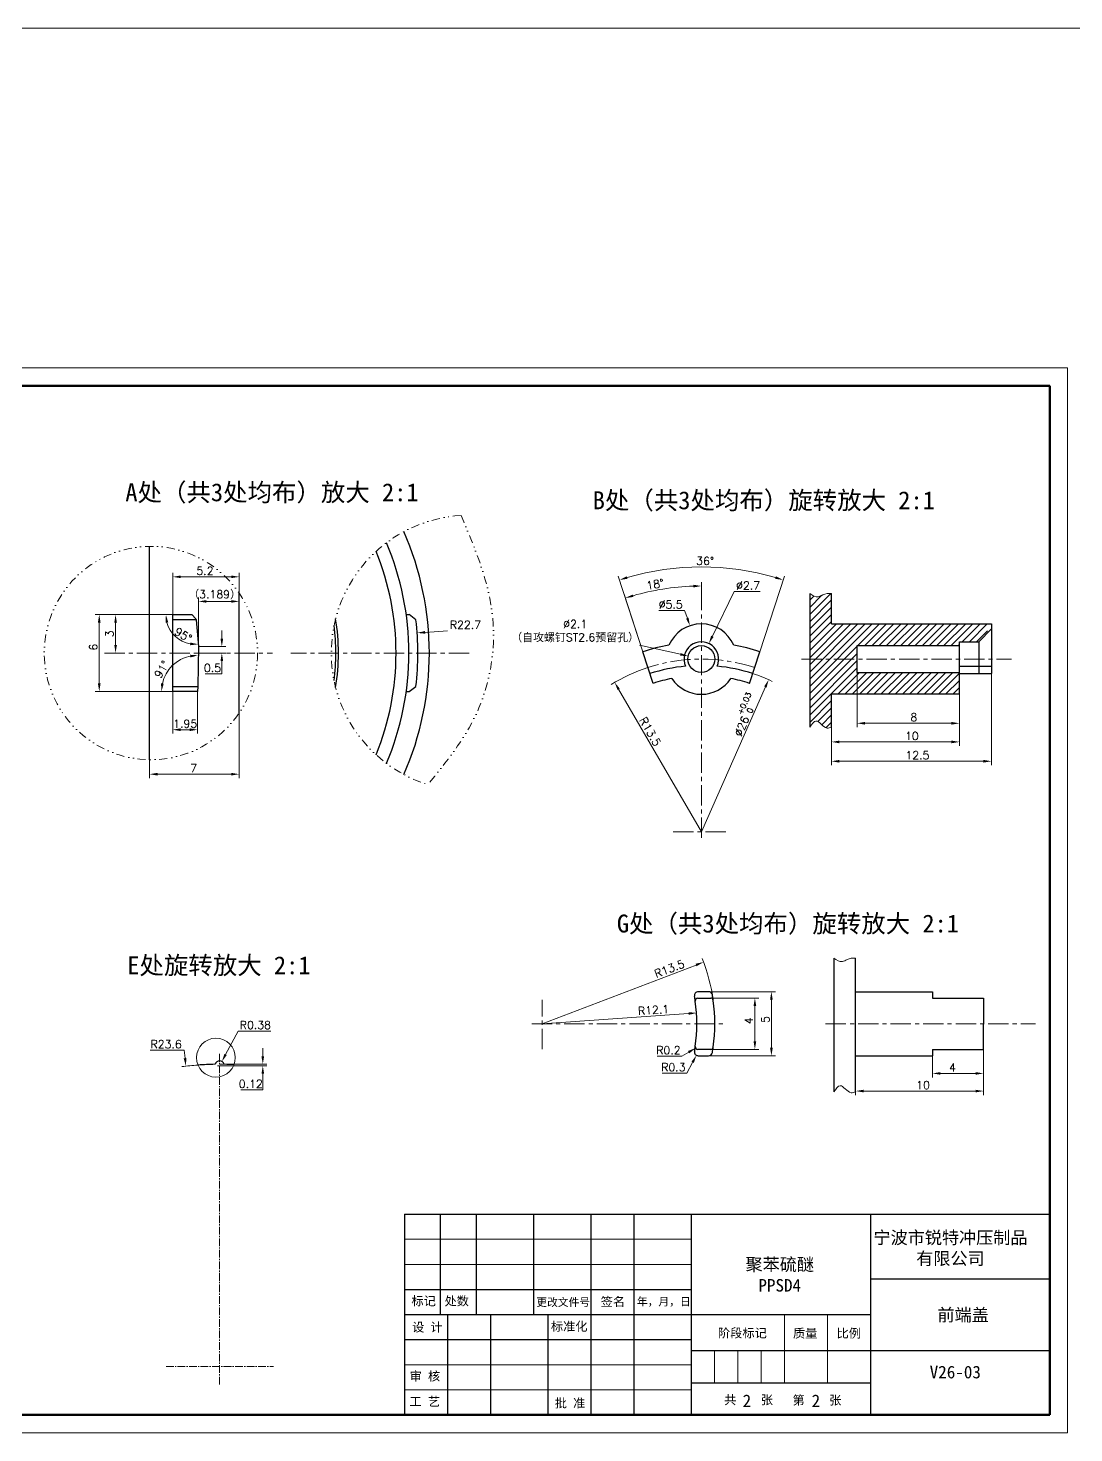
# Model space of a CAD drawing. Header units: millimetres. Extents: x 2517 to 77584, y 486 to 45347.
# Drawn here: x 3559.6 to 3723, y 577.5 to 796.9 of the extents above; entities that cross this region are included whole.
import ezdxf

# ---------------------------------------------------------------- set-up
doc = ezdxf.new("R2010")
doc.units = ezdxf.units.MM
for name, pattern in [('CENTER', [50.8, 31.75, -6.35, 6.35, -6.35]), ('DIVIDE', [31.75, 12.7, -6.35, 0, -6.35, 0, -6.35]), ('点画线', [18, 12, -2, 2, -2])]:
    doc.linetypes.add(name, pattern=pattern)
for name, color, linetype, lineweight in [('中心线', 1, 'CENTER', 9), ('中心线层', 1, '点画线', 18), ('双点划线', 5, 'DIVIDE', 9), ('填充', 3, 'Continuous', 9), ('实线', 7, 'Continuous', 25), ('尺寸标注', 2, 'Continuous', 9), ('引导线', 6, 'Continuous', 9), ('文本', 3, 'Continuous', 15), ('粗实线', 9, 'Continuous', 50)]:
    doc.layers.add(name, color=color, linetype=linetype, lineweight=lineweight)
doc.styles.add('st', font='txt.shx')
doc.styles.get("Standard").update_dxf_attribs({"font": 'simfang.ttf'})
doc.dimstyles.new('2st', dxfattribs={"dimscale": 0.5, "dimtxt": 2.5, "dimasz": 2.5, "dimexe": 1.25, "dimexo": 0, "dimtad": 1, "dimtoh": 1, "dimdec": 3, "dimlfac": 0.5, "dimdsep": 46, "dimtxsty": 'st', "dimcen": 0, "dimclrd": 256, "dimclre": 256, "dimclrt": 3, "dimadec": 3, "dimazin": 2, "dimtfac": 1, "dimtdec": 3, "dimtofl": 0, "dimtmove": 0, "dimatfit": 1, "dimfxl": 1, "dimlwd": -1, "dimlwe": -1, "dimarcsym": 0})

# ---------------------------------------------------------------- blocks, each defined once
blk = doc.blocks.new('*D290')
at = {"layer": 'Defpoints', "color": 0, "ltscale": 0.1, "transparency": 16777216}
for p in [(3592.59, 711.16), (3582.19, 705.26), (3592.59, 705.26)]:
    blk.add_point(p, dxfattribs=at)
at = {"layer": '尺寸标注', "ltscale": 0.1, "transparency": 16777216}
for p, q in [((3582.19, 705.26), (3582.19, 711.79)), ((3583.44, 711.16), (3591.34, 711.16)), ((3592.59, 705.26), (3592.59, 711.79))]:
    blk.add_line(p, q, dxfattribs=at)
for points in [[(3583.44, 711.37), (3583.44, 710.96), (3582.19, 711.16)], [(3591.34, 711.37), (3591.34, 710.96), (3592.59, 711.16)]]:
    blk.add_solid(points, dxfattribs=at)
at = {"layer": '尺寸标注', "color": 3, "ltscale": 0.1, "transparency": 16777216, "insert": (3587.24, 712.1), "char_height": 1.25, "attachment_point": 5, "style": 'st'}
blk.add_mtext('5.2', dxfattribs=at)
blk = doc.blocks.new('*D291')
at = {"layer": 'Defpoints', "color": 0, "ltscale": 0.1, "transparency": 16777216}
for p in [(3582.19, 705.26), (3571.53, 699.26), (3573.27, 699.26)]:
    blk.add_point(p, dxfattribs=at)
at = {"layer": '尺寸标注', "ltscale": 0.1, "transparency": 16777216}
for p, q in [((3582.19, 705.26), (3572.65, 705.26)), ((3573.27, 704.01), (3573.27, 700.51)), ((3571.53, 699.26), (3573.9, 699.26))]:
    blk.add_line(p, q, dxfattribs=at)
for points in [[(3573.07, 704.01), (3573.48, 704.01), (3573.27, 705.26)], [(3573.07, 700.51), (3573.48, 700.51), (3573.27, 699.26)]]:
    blk.add_solid(points, dxfattribs=at)
at = {"layer": '尺寸标注', "color": 3, "ltscale": 0.1, "transparency": 16777216, "insert": (3572.34, 702.26), "char_height": 1.25, "attachment_point": 5, "rotation": 90, "style": 'st'}
blk.add_mtext('3', dxfattribs=at)
blk = doc.blocks.new('*D292')
at = {"layer": 'Defpoints', "color": 0, "ltscale": 0.1, "transparency": 16777216}
for p in [(3582.19, 693.26), (3586.09, 693.26), (3586.09, 687.29)]:
    blk.add_point(p, dxfattribs=at)
at = {"layer": '尺寸标注', "ltscale": 0.1, "transparency": 16777216}
for p, q in [((3582.19, 693.26), (3582.19, 686.67)), ((3586.09, 693.26), (3586.09, 686.67)), ((3583.44, 687.29), (3584.84, 687.29))]:
    blk.add_line(p, q, dxfattribs=at)
for points in [[(3583.44, 687.5), (3583.44, 687.08), (3582.19, 687.29)], [(3584.84, 687.5), (3584.84, 687.08), (3586.09, 687.29)]]:
    blk.add_solid(points, dxfattribs=at)
at = {"layer": '尺寸标注', "color": 3, "ltscale": 0.1, "transparency": 16777216, "insert": (3584.14, 688.23), "char_height": 1.25, "attachment_point": 5, "style": 'st'}
blk.add_mtext('1.95', dxfattribs=at)
blk = doc.blocks.new('*D293')
at = {"layer": 'Defpoints', "color": 0, "ltscale": 0.1, "transparency": 16777216}
for p in [(3586.21, 700.26), (3583.32, 698.18), (3582.19, 693.26), (3586.09, 693.26), (3586.1, 694.04)]:
    blk.add_point(p, dxfattribs=at)
at = {"layer": '尺寸标注', "ltscale": 0.1, "transparency": 16777216}
blk.add_line((3582.19, 693.26), (3579.82, 693.26), dxfattribs=at)
blk.add_arc((3586.09, 693.26), 5.65, 101.7097, 167.2903, dxfattribs=at)
for points in [[(3584.92, 698.99), (3584.96, 698.58), (3586.19, 698.9)], [(3580.79, 694.48), (3580.37, 694.52), (3580.44, 693.26)]]:
    blk.add_solid(points, dxfattribs=at)
at = {"layer": '尺寸标注', "color": 3, "ltscale": 0.1, "transparency": 16777216, "insert": (3580.49, 696.72), "char_height": 1.25, "attachment_point": 5, "rotation": 58.3125, "style": 'st'}
blk.add_mtext('91°', dxfattribs=at)
blk = doc.blocks.new('*D294')
at = {"layer": 'Defpoints', "color": 0, "ltscale": 0.1, "transparency": 16777216}
for p in [(3582.19, 705.26), (3570.72, 693.26), (3582.19, 693.26)]:
    blk.add_point(p, dxfattribs=at)
at = {"layer": '尺寸标注', "ltscale": 0.1, "transparency": 16777216}
for p, q in [((3582.19, 705.26), (3570.1, 705.26)), ((3570.72, 704.01), (3570.72, 694.51)), ((3582.19, 693.26), (3570.1, 693.26))]:
    blk.add_line(p, q, dxfattribs=at)
for points in [[(3570.51, 704.01), (3570.93, 704.01), (3570.72, 705.26)], [(3570.51, 694.51), (3570.93, 694.51), (3570.72, 693.26)]]:
    blk.add_solid(points, dxfattribs=at)
at = {"layer": '尺寸标注', "color": 3, "ltscale": 0.1, "transparency": 16777216, "insert": (3569.79, 700.19), "char_height": 1.25, "attachment_point": 5, "rotation": 90, "style": 'st'}
blk.add_mtext('6', dxfattribs=at)
blk = doc.blocks.new('*D295')
at = {"layer": 'Defpoints', "color": 0, "ltscale": 0.1, "transparency": 16777216}
for p in [(3582.19, 705.26), (3585.17, 705.26), (3585.84, 704.47), (3581.82, 702.82), (3586.21, 700.26)]:
    blk.add_point(p, dxfattribs=at)
at = {"layer": '尺寸标注', "ltscale": 0.1, "transparency": 16777216}
blk.add_line((3582.19, 705.26), (3580.5, 705.26), dxfattribs=at)
blk.add_arc((3585.77, 705.26), 4.65, 195.4604, 259.5396, dxfattribs=at)
for points in [[(3581.09, 703.99), (3581.5, 704.05), (3581.13, 705.26)], [(3584.94, 700.9), (3584.92, 700.48), (3586.18, 700.63)]]:
    blk.add_solid(points, dxfattribs=at)
at = {"layer": '尺寸标注', "color": 3, "ltscale": 0.1, "transparency": 16777216, "insert": (3583.84, 702.09), "char_height": 1.25, "attachment_point": 5, "rotation": 328.5242, "style": 'st'}
blk.add_mtext('95°', dxfattribs=at)
blk = doc.blocks.new('*D296')
at = {"layer": 'Defpoints', "color": 0, "ltscale": 0.1, "transparency": 16777216}
for p in [(3592.59, 707.32), (3586.21, 700.26), (3592.59, 700.26)]:
    blk.add_point(p, dxfattribs=at)
at = {"layer": '尺寸标注', "ltscale": 0.1, "transparency": 16777216}
for p, q in [((3586.21, 700.26), (3586.21, 707.95)), ((3587.46, 707.32), (3591.34, 707.32)), ((3592.59, 700.26), (3592.59, 707.95))]:
    blk.add_line(p, q, dxfattribs=at)
for points in [[(3587.46, 707.53), (3587.46, 707.12), (3586.21, 707.32)], [(3591.34, 707.53), (3591.34, 707.12), (3592.59, 707.32)]]:
    blk.add_solid(points, dxfattribs=at)
at = {"layer": '尺寸标注', "color": 3, "ltscale": 0.1, "transparency": 16777216, "insert": (3588.74, 708.35), "char_height": 1.25, "attachment_point": 5, "style": 'st'}
blk.add_mtext('（3.189）', dxfattribs=at)
blk = doc.blocks.new('*D297')
at = {"layer": 'Defpoints', "color": 0, "ltscale": 0.1, "transparency": 16777216}
for p in [(3620.38, 702.41), (3575.09, 699.26)]:
    blk.add_point(p, dxfattribs=at)
at = {"layer": '尺寸标注', "ltscale": 0.1, "transparency": 16777216}
blk.add_line((3621.63, 702.49), (3625.12, 702.74), dxfattribs=at)
blk.add_solid([(3621.61, 702.7), (3621.64, 702.28), (3620.38, 702.41)], dxfattribs=at)
at = {"layer": '尺寸标注', "color": 3, "ltscale": 0.1, "transparency": 16777216, "insert": (3627.93, 703.67), "char_height": 1.25, "attachment_point": 5, "style": 'st'}
blk.add_mtext('R22.7', dxfattribs=at)
blk = doc.blocks.new('*D298')
at = {"layer": 'Defpoints', "color": 0, "ltscale": 0.1, "transparency": 16777216}
for p in [(3592.59, 689.92), (3578.59, 682.6), (3592.59, 680.34)]:
    blk.add_point(p, dxfattribs=at)
at = {"layer": '尺寸标注', "ltscale": 0.1, "transparency": 16777216}
for p, q in [((3592.59, 689.92), (3592.59, 679.72)), ((3578.59, 682.6), (3578.59, 679.72)), ((3579.84, 680.34), (3591.34, 680.34))]:
    blk.add_line(p, q, dxfattribs=at)
for points in [[(3579.84, 680.55), (3579.84, 680.13), (3578.59, 680.34)], [(3591.34, 680.55), (3591.34, 680.13), (3592.59, 680.34)]]:
    blk.add_solid(points, dxfattribs=at)
at = {"layer": '尺寸标注', "color": 3, "ltscale": 0.1, "transparency": 16777216, "insert": (3585.46, 681.28), "char_height": 1.25, "attachment_point": 5, "style": 'st'}
blk.add_mtext('7', dxfattribs=at)
blk = doc.blocks.new('*D299')
at = {"layer": 'Defpoints', "color": 0, "ltscale": 0.1, "transparency": 16777216}
for p in [(3662.73, 698.78), (3666.82, 697.86)]:
    blk.add_point(p, dxfattribs=at)
at = {"layer": '尺寸标注', "ltscale": 0.1, "transparency": 16777216}
blk.add_line((3661.51, 699.06), (3655.11, 700.49), dxfattribs=at)
blk.add_solid([(3661.55, 699.26), (3661.46, 698.85), (3662.73, 698.78)], dxfattribs=at)
at = {"layer": '尺寸标注', "color": 3, "ltscale": 0.1, "transparency": 16777216, "insert": (3645.06, 702.67), "char_height": 1.25, "attachment_point": 5, "style": 'st'}
blk.add_mtext('∅2.1\\P（自攻螺钉ST2.6预留孔）', dxfattribs=at)
blk = doc.blocks.new('*D300')
at = {"layer": 'Defpoints', "color": 0, "ltscale": 0.1, "transparency": 16777216}
for p in [(3665.95, 700.75), (3663.6, 695.89)]:
    blk.add_point(p, dxfattribs=at)
at = {"layer": '尺寸标注', "ltscale": 0.1, "transparency": 16777216}
for p, q in [((3666.5, 701.87), (3669.89, 708.86)), ((3669.89, 708.86), (3673.95, 708.86))]:
    blk.add_line(p, q, dxfattribs=at)
blk.add_solid([(3666.31, 701.97), (3666.69, 701.78), (3665.95, 700.75)], dxfattribs=at)
at = {"layer": '尺寸标注', "color": 3, "ltscale": 0.1, "transparency": 16777216, "insert": (3672.08, 709.8), "char_height": 1.25, "attachment_point": 5, "style": 'st'}
blk.add_mtext('∅2.7', dxfattribs=at)
blk = doc.blocks.new('*D301')
at = {"layer": 'Defpoints', "color": 0, "ltscale": 0.1, "transparency": 16777216}
for p in [(3662.99, 703.52), (3666.56, 693.12)]:
    blk.add_point(p, dxfattribs=at)
at = {"layer": '尺寸标注', "ltscale": 0.1, "transparency": 16777216}
for p, q in [((3662.17, 705.91), (3658.11, 705.91)), ((3662.59, 704.71), (3662.17, 705.91))]:
    blk.add_line(p, q, dxfattribs=at)
blk.add_solid([(3662.78, 704.77), (3662.39, 704.64), (3662.99, 703.52)], dxfattribs=at)
at = {"layer": '尺寸标注', "color": 3, "ltscale": 0.1, "transparency": 16777216, "insert": (3659.99, 706.85), "char_height": 1.25, "attachment_point": 5, "style": 'st'}
blk.add_mtext('∅5.5', dxfattribs=at)
blk = doc.blocks.new('*D302')
at = {"layer": 'Defpoints', "color": 0, "ltscale": 0.1, "transparency": 16777216}
for p in [(3675.29, 695.1), (3664.78, 671.32)]:
    blk.add_point(p, dxfattribs=at)
at = {"layer": '尺寸标注', "ltscale": 0.1, "transparency": 16777216}
blk.add_line((3664.78, 671.32), (3674.78, 693.96), dxfattribs=at)
blk.add_arc((3664.78, 671.32), 26, 64.7738, 72, dxfattribs=at)
blk.add_solid([(3674.59, 694.04), (3674.97, 693.87), (3675.29, 695.1)], dxfattribs=at)
at = {"layer": '尺寸标注', "color": 3, "ltscale": 0.1, "transparency": 16777216, "insert": (3671.42, 689.68), "char_height": 1.25, "attachment_point": 5, "rotation": 66.1511, "style": 'st'}
blk.add_mtext('%%c26{}{\\H0.71x;\\C3;\\S+0.03^  0;}', dxfattribs=at)
blk = doc.blocks.new('*D303')
at = {"layer": 'Defpoints', "color": 0, "ltscale": 0.1, "transparency": 16777216}
for p in [(3651.24, 694.68), (3664.78, 671.32)]:
    blk.add_point(p, dxfattribs=at)
at = {"layer": '尺寸标注', "ltscale": 0.1, "transparency": 16777216}
blk.add_line((3664.78, 671.32), (3651.86, 693.6), dxfattribs=at)
blk.add_arc((3664.78, 671.32), 27, 108, 121.4202, dxfattribs=at)
blk.add_solid([(3652.04, 693.7), (3651.68, 693.5), (3651.24, 694.68)], dxfattribs=at)
at = {"layer": '尺寸标注', "color": 3, "ltscale": 0.1, "transparency": 16777216, "insert": (3656.78, 686.99), "char_height": 1.25, "attachment_point": 5, "rotation": 300.0939, "style": 'st'}
blk.add_mtext('R13.5', dxfattribs=at)
blk = doc.blocks.new('*D304')
at = {"layer": 'Defpoints', "color": 0, "ltscale": 0.1, "transparency": 16777216}
for p in [(3660.76, 709.52), (3664.78, 706.67), (3655.63, 699.47), (3657.24, 694.53), (3664.78, 670.38)]:
    blk.add_point(p, dxfattribs=at)
at = {"layer": '尺寸标注', "ltscale": 0.1, "transparency": 16777216}
for p, q in [((3664.78, 706.67), (3664.78, 710.35)), ((3655.63, 699.47), (3652.71, 708.44))]:
    blk.add_line(p, q, dxfattribs=at)
blk.add_arc((3664.78, 671.32), 38.41, 91.8648, 106.1352, dxfattribs=at)
for points in [[(3663.52, 709.92), (3663.53, 709.5), (3664.78, 709.73)], [(3654.16, 708.02), (3654.04, 708.41), (3652.91, 707.85)]]:
    blk.add_solid(points, dxfattribs=at)
at = {"layer": '尺寸标注', "color": 3, "ltscale": 0.1, "transparency": 16777216, "insert": (3657.57, 710), "char_height": 1.25, "attachment_point": 5, "rotation": 10.5476, "style": 'st'}
blk.add_mtext('18°', dxfattribs=at)
blk = doc.blocks.new('*D305')
at = {"layer": 'Defpoints', "color": 0, "ltscale": 0.1, "transparency": 16777216}
for p in [(3660.45, 712.48), (3655.63, 699.47), (3673.92, 699.47), (3657.24, 694.53), (3672.32, 694.53)]:
    blk.add_point(p, dxfattribs=at)
at = {"layer": '尺寸标注', "ltscale": 0.1, "transparency": 16777216}
for p, q in [((3655.63, 699.47), (3651.79, 711.27)), ((3673.92, 699.47), (3677.76, 711.27))]:
    blk.add_line(p, q, dxfattribs=at)
blk.add_arc((3664.78, 671.32), 41.38, 73.7308, 106.2692, dxfattribs=at)
for points in [[(3653.24, 710.85), (3653.12, 711.24), (3651.99, 710.68)], [(3676.43, 711.24), (3676.31, 710.85), (3677.56, 710.68)]]:
    blk.add_solid(points, dxfattribs=at)
at = {"layer": '尺寸标注', "color": 3, "ltscale": 0.1, "transparency": 16777216, "insert": (3665.36, 713.64), "char_height": 1.25, "attachment_point": 5, "rotation": 359.21, "style": 'st'}
blk.add_mtext('36°', dxfattribs=at)
blk = doc.blocks.new('*D306')
at = {"layer": 'Defpoints', "color": 0, "ltscale": 0.1, "transparency": 16777216}
for p in [(3689.1, 696.22), (3705.1, 692.82), (3705.1, 688.29)]:
    blk.add_point(p, dxfattribs=at)
at = {"layer": '尺寸标注', "ltscale": 0.1, "transparency": 16777216}
for p, q in [((3689.1, 696.22), (3689.1, 687.66)), ((3705.1, 692.82), (3705.1, 687.66)), ((3690.35, 688.29), (3703.85, 688.29))]:
    blk.add_line(p, q, dxfattribs=at)
for points in [[(3690.35, 688.5), (3690.35, 688.08), (3689.1, 688.29)], [(3703.85, 688.5), (3703.85, 688.08), (3705.1, 688.29)]]:
    blk.add_solid(points, dxfattribs=at)
at = {"layer": '尺寸标注', "color": 3, "ltscale": 0.1, "transparency": 16777216, "insert": (3697.96, 689.23), "char_height": 1.25, "attachment_point": 5, "style": 'st'}
blk.add_mtext('8', dxfattribs=at)
blk = doc.blocks.new('*D307')
at = {"layer": 'Defpoints', "color": 0, "ltscale": 0.1, "transparency": 16777216}
for p in [(3710.1, 696.05), (3685.1, 687.66), (3710.1, 682.36)]:
    blk.add_point(p, dxfattribs=at)
at = {"layer": '尺寸标注', "ltscale": 0.1, "transparency": 16777216}
for p, q in [((3710.1, 696.05), (3710.1, 681.73)), ((3685.1, 687.66), (3685.1, 681.73)), ((3686.35, 682.36), (3708.85, 682.36))]:
    blk.add_line(p, q, dxfattribs=at)
for points in [[(3686.35, 682.57), (3686.35, 682.15), (3685.1, 682.36)], [(3708.85, 682.57), (3708.85, 682.15), (3710.1, 682.36)]]:
    blk.add_solid(points, dxfattribs=at)
at = {"layer": '尺寸标注', "color": 3, "ltscale": 0.1, "transparency": 16777216, "insert": (3698.53, 683.3), "char_height": 1.25, "attachment_point": 5, "style": 'st'}
blk.add_mtext('12.5', dxfattribs=at)
blk = doc.blocks.new('*D308')
at = {"layer": 'Defpoints', "color": 0, "ltscale": 0.1, "transparency": 16777216}
for p in [(3685.1, 692.82), (3705.1, 692.82), (3705.1, 685.38)]:
    blk.add_point(p, dxfattribs=at)
at = {"layer": '尺寸标注', "ltscale": 0.1, "transparency": 16777216}
for p, q in [((3685.1, 692.82), (3685.1, 684.75)), ((3705.1, 692.82), (3705.1, 684.75)), ((3686.35, 685.38), (3703.85, 685.38))]:
    blk.add_line(p, q, dxfattribs=at)
for points in [[(3686.35, 685.59), (3686.35, 685.17), (3685.1, 685.38)], [(3703.85, 685.59), (3703.85, 685.17), (3705.1, 685.38)]]:
    blk.add_solid(points, dxfattribs=at)
at = {"layer": '尺寸标注', "color": 3, "ltscale": 0.1, "transparency": 16777216, "insert": (3697.66, 686.31), "char_height": 1.25, "attachment_point": 5, "style": 'st'}
blk.add_mtext('10', dxfattribs=at)
blk = doc.blocks.new('*D309')
at = {"layer": 'Defpoints', "color": 0, "ltscale": 0.1, "transparency": 16777216}
for p in [(3664.03, 643.05), (3639.89, 641.37)]:
    blk.add_point(p, dxfattribs=at)
at = {"layer": '尺寸标注', "ltscale": 0.1, "transparency": 16777216}
blk.add_line((3639.89, 641.37), (3662.78, 642.97), dxfattribs=at)
blk.add_solid([(3662.77, 643.18), (3662.8, 642.76), (3664.03, 643.05)], dxfattribs=at)
at = {"layer": '尺寸标注', "color": 3, "ltscale": 0.1, "transparency": 16777216, "insert": (3657.31, 643.53), "char_height": 1.25, "attachment_point": 5, "rotation": 3.9892, "style": 'st'}
blk.add_mtext('R12.1', dxfattribs=at)
blk = doc.blocks.new('*D310')
at = {"layer": 'Defpoints', "color": 0, "ltscale": 0.1, "transparency": 16777216}
for p in [(3665.92, 646.37), (3665.92, 636.37), (3675.72, 636.37)]:
    blk.add_point(p, dxfattribs=at)
at = {"layer": '尺寸标注', "ltscale": 0.1, "transparency": 16777216}
for p, q in [((3665.92, 646.37), (3676.35, 646.37)), ((3675.72, 645.12), (3675.72, 637.62)), ((3665.92, 636.37), (3676.35, 636.37))]:
    blk.add_line(p, q, dxfattribs=at)
for points in [[(3675.51, 645.12), (3675.93, 645.12), (3675.72, 646.37)], [(3675.51, 637.62), (3675.93, 637.62), (3675.72, 636.37)]]:
    blk.add_solid(points, dxfattribs=at)
at = {"layer": '尺寸标注', "color": 3, "ltscale": 0.1, "transparency": 16777216, "insert": (3674.78, 642.02), "char_height": 1.25, "attachment_point": 5, "rotation": 90, "style": 'st'}
blk.add_mtext('5', dxfattribs=at)
blk = doc.blocks.new('*D311')
at = {"layer": 'Defpoints', "color": 0, "ltscale": 0.1, "transparency": 16777216}
for p in [(3666.24, 645.37), (3666.24, 637.37), (3673.14, 637.37)]:
    blk.add_point(p, dxfattribs=at)
at = {"layer": '尺寸标注', "ltscale": 0.1, "transparency": 16777216}
for p, q in [((3666.24, 645.37), (3673.77, 645.37)), ((3673.14, 644.12), (3673.14, 638.62)), ((3666.24, 637.37), (3673.77, 637.37))]:
    blk.add_line(p, q, dxfattribs=at)
for points in [[(3672.93, 644.12), (3673.35, 644.12), (3673.14, 645.37)], [(3672.93, 638.62), (3673.35, 638.62), (3673.14, 637.37)]]:
    blk.add_solid(points, dxfattribs=at)
at = {"layer": '尺寸标注', "color": 3, "ltscale": 0.1, "transparency": 16777216, "insert": (3672.2, 641.83), "char_height": 1.25, "attachment_point": 5, "rotation": 90, "style": 'st'}
blk.add_mtext('4', dxfattribs=at)
blk = doc.blocks.new('*D312')
at = {"layer": 'Defpoints', "color": 0, "ltscale": 0.1, "transparency": 16777216}
for p in [(3665.12, 650.99), (3639.89, 641.37)]:
    blk.add_point(p, dxfattribs=at)
at = {"layer": '尺寸标注', "ltscale": 0.1, "transparency": 16777216}
blk.add_line((3639.89, 641.37), (3663.95, 650.54), dxfattribs=at)
blk.add_arc((3639.89, 641.37), 27, 7.7782, 22.1941, dxfattribs=at)
blk.add_solid([(3663.87, 650.74), (3664.02, 650.35), (3665.12, 650.99)], dxfattribs=at)
at = {"layer": '尺寸标注', "color": 3, "ltscale": 0.1, "transparency": 16777216, "insert": (3659.79, 649.96), "char_height": 1.25, "attachment_point": 5, "rotation": 20.8678, "style": 'st'}
blk.add_mtext('R13.5', dxfattribs=at)
blk = doc.blocks.new('*D313')
at = {"layer": 'Defpoints', "color": 0, "ltscale": 0.1, "transparency": 16777216}
for p in [(3664.01, 636.44), (3664.29, 636.97)]:
    blk.add_point(p, dxfattribs=at)
at = {"layer": '尺寸标注', "ltscale": 0.1, "transparency": 16777216}
for p, q in [((3663.41, 635.34), (3662.49, 633.64)), ((3662.49, 633.64), (3658.64, 633.64))]:
    blk.add_line(p, q, dxfattribs=at)
blk.add_solid([(3663.23, 635.44), (3663.6, 635.25), (3664.01, 636.44)], dxfattribs=at)
at = {"layer": '尺寸标注', "color": 3, "ltscale": 0.1, "transparency": 16777216, "insert": (3660.41, 634.58), "char_height": 1.25, "attachment_point": 5, "style": 'st'}
blk.add_mtext('R0.3', dxfattribs=at)
blk = doc.blocks.new('*D314')
at = {"layer": 'Defpoints', "color": 0, "ltscale": 0.1, "transparency": 16777216}
for p in [(3663.88, 637.57), (3664.22, 637.77)]:
    blk.add_point(p, dxfattribs=at)
at = {"layer": '尺寸标注', "ltscale": 0.1, "transparency": 16777216}
for p, q in [((3661.72, 636.3), (3657.87, 636.3)), ((3662.8, 636.93), (3661.72, 636.3))]:
    blk.add_line(p, q, dxfattribs=at)
blk.add_solid([(3662.69, 637.11), (3662.91, 636.76), (3663.88, 637.57)], dxfattribs=at)
at = {"layer": '尺寸标注', "color": 3, "ltscale": 0.1, "transparency": 16777216, "insert": (3659.64, 637.24), "char_height": 1.25, "attachment_point": 5, "style": 'st'}
blk.add_mtext('R0.2', dxfattribs=at)
blk = doc.blocks.new('*D324')
at = {"layer": 'Defpoints', "color": 0, "ltscale": 0.1, "transparency": 16777216}
for p in [(3688.87, 636.37), (3708.87, 637.37), (3688.87, 630.86)]:
    blk.add_point(p, dxfattribs=at)
at = {"layer": '尺寸标注', "ltscale": 0.1, "transparency": 16777216}
for p, q in [((3688.87, 636.37), (3688.87, 630.23)), ((3708.87, 637.37), (3708.87, 630.23)), ((3707.62, 630.86), (3690.12, 630.86))]:
    blk.add_line(p, q, dxfattribs=at)
for points in [[(3690.12, 631.06), (3690.12, 630.65), (3688.87, 630.86)], [(3707.62, 631.06), (3707.62, 630.65), (3708.87, 630.86)]]:
    blk.add_solid(points, dxfattribs=at)
at = {"layer": '尺寸标注', "color": 3, "ltscale": 0.1, "transparency": 16777216, "insert": (3699.4, 631.79), "char_height": 1.25, "attachment_point": 5, "style": 'st'}
blk.add_mtext('10', dxfattribs=at)
blk = doc.blocks.new('*D325')
at = {"layer": 'Defpoints', "color": 0, "ltscale": 0.1, "transparency": 16777216}
for p in [(3700.87, 636.37), (3708.87, 637.37), (3708.87, 633.61)]:
    blk.add_point(p, dxfattribs=at)
at = {"layer": '尺寸标注', "ltscale": 0.1, "transparency": 16777216}
for p, q in [((3700.87, 636.37), (3700.87, 632.99)), ((3708.87, 637.37), (3708.87, 632.99)), ((3702.12, 633.61), (3707.62, 633.61))]:
    blk.add_line(p, q, dxfattribs=at)
for points in [[(3702.12, 633.82), (3702.12, 633.41), (3700.87, 633.61)], [(3707.62, 633.82), (3707.62, 633.41), (3708.87, 633.61)]]:
    blk.add_solid(points, dxfattribs=at)
at = {"layer": '尺寸标注', "color": 3, "ltscale": 0.1, "transparency": 16777216, "insert": (3704.02, 634.55), "char_height": 1.25, "attachment_point": 5, "style": 'st'}
blk.add_mtext('4', dxfattribs=at)
blk = doc.blocks.new('*D333')
at = {"layer": 'Defpoints', "color": 0, "ltscale": 0.1, "transparency": 16777216}
for p in [(3589.52, 634.8), (3589.88, 635.47)]:
    blk.add_point(p, dxfattribs=at)
at = {"layer": '尺寸标注', "ltscale": 0.1, "transparency": 16777216}
for p, q in [((3590.46, 636.57), (3592.4, 640.23)), ((3592.4, 640.23), (3597.51, 640.23))]:
    blk.add_line(p, q, dxfattribs=at)
blk.add_solid([(3590.28, 636.67), (3590.65, 636.48), (3589.88, 635.47)], dxfattribs=at)
at = {"layer": '尺寸标注', "color": 3, "ltscale": 0.1, "transparency": 16777216, "insert": (3595.11, 641.17), "char_height": 1.25, "attachment_point": 5, "style": 'st'}
blk.add_mtext('R0.38', dxfattribs=at)
blk = doc.blocks.new('*D334')
at = {"layer": 'Defpoints', "color": 0, "ltscale": 0.1, "transparency": 16777216}
for p in [(3589.52, 635.04), (3589.52, 634.8), (3596.27, 635.04)]:
    blk.add_point(p, dxfattribs=at)
at = {"layer": '尺寸标注', "ltscale": 0.1, "transparency": 16777216}
for p, q in [((3596.27, 636.29), (3596.27, 637.54)), ((3589.52, 635.04), (3596.89, 635.04)), ((3589.52, 634.8), (3596.89, 634.8)), ((3596.27, 633.55), (3596.27, 631.05)), ((3596.27, 631.05), (3592.83, 631.05))]:
    blk.add_line(p, q, dxfattribs=at)
for points in [[(3596.06, 636.29), (3596.48, 636.29), (3596.27, 635.04)], [(3596.06, 633.55), (3596.48, 633.55), (3596.27, 634.8)]]:
    blk.add_solid(points, dxfattribs=at)
at = {"layer": '尺寸标注', "color": 3, "ltscale": 0.1, "transparency": 16777216, "insert": (3594.39, 631.98), "char_height": 1.25, "attachment_point": 5, "style": 'st'}
blk.add_mtext('0.12', dxfattribs=at)
blk = doc.blocks.new('*D335')
at = {"layer": 'Defpoints', "color": 0, "ltscale": 0.1, "transparency": 16777216}
for p in [(3584.26, 634.74), (3589.52, 587.84)]:
    blk.add_point(p, dxfattribs=at)
at = {"layer": '尺寸标注', "ltscale": 0.1, "transparency": 16777216}
for p, q in [((3583.98, 637.23), (3578.67, 637.23)), ((3584.12, 635.99), (3583.98, 637.23))]:
    blk.add_line(p, q, dxfattribs=at)
blk.add_arc((3589.52, 587.84), 47.2, 94.1063, 97.159, dxfattribs=at)
blk.add_solid([(3584.33, 636.01), (3583.91, 635.96), (3584.26, 634.74)], dxfattribs=at)
at = {"layer": '尺寸标注', "color": 3, "ltscale": 0.1, "transparency": 16777216, "insert": (3581.17, 638.17), "char_height": 1.25, "attachment_point": 5, "style": 'st'}
blk.add_mtext('R23.6', dxfattribs=at)
blk = doc.blocks.new('*D336')
at = {"layer": 'Defpoints', "color": 0, "ltscale": 0.1, "transparency": 16777216}
for p in [(3586.21, 700.26), (3586.21, 699.26), (3589.87, 699.26)]:
    blk.add_point(p, dxfattribs=at)
at = {"layer": '尺寸标注', "ltscale": 0.1, "transparency": 16777216}
for p, q in [((3589.87, 701.51), (3589.87, 702.76)), ((3586.21, 700.26), (3590.5, 700.26)), ((3586.21, 699.26), (3590.5, 699.26)), ((3589.87, 698.01), (3589.87, 695.99)), ((3589.87, 695.99), (3587.27, 695.99))]:
    blk.add_line(p, q, dxfattribs=at)
for points in [[(3589.66, 701.51), (3590.08, 701.51), (3589.87, 700.26)], [(3589.66, 698.01), (3590.08, 698.01), (3589.87, 699.26)]]:
    blk.add_solid(points, dxfattribs=at)
at = {"layer": '尺寸标注', "color": 3, "ltscale": 0.1, "transparency": 16777216, "insert": (3588.41, 696.93), "char_height": 1.25, "attachment_point": 5, "style": 'st'}
blk.add_mtext('0.5', dxfattribs=at)

msp = doc.modelspace()

# ---------------------------------------------------------------- hatches: boundary and pattern name
at = {"layer": '填充', "ltscale": 0.1}
h = msp.add_hatch(dxfattribs=at)
h.set_pattern_fill('LINE', color=256, scale=0.25, angle=45)
h.set_pattern_definition([(45, (3681.703, 687.309), (-0.561266, 0.561266), [])])
edge = h.paths.add_edge_path()
edge.add_spline(control_points=[(3685.103, 708.5766), (3684.6453, 708.5669), (3683.913, 708.5514), (3682.8523, 707.7526), (3682.1514, 708.2551), (3681.703, 708.5766)], knot_values=[0, 0, 0, 0, 1.3520626, 2.16356606, 3.60405818, 3.60405818, 3.60405818, 3.60405818], degree=3, periodic=0)
edge.add_line((3681.703, 708.5766), (3681.703, 698.3207))
edge.add_line((3681.703, 698.3207), (3689.103, 698.3207))
edge.add_line((3689.103, 698.3207), (3689.103, 700.4207))
edge.add_line((3689.103, 700.4207), (3705.103, 700.4207))
edge.add_line((3705.103, 700.4207), (3705.103, 701.0207))
edge.add_line((3705.103, 701.0207), (3708.503, 701.0207))
edge.add_line((3708.503, 701.0207), (3710.103, 703.8207))
edge.add_line((3710.103, 703.8207), (3685.103, 703.8207))
edge.add_line((3685.103, 703.8207), (3685.103, 708.5766))
edge = h.paths.add_edge_path()
edge.add_spline(control_points=[(3681.703, 687.6647), (3682.0219, 688.1509), (3682.8082, 689.3499), (3683.9504, 687.309), (3684.8673, 687.592), (3685.103, 687.6647)], knot_values=[0, 0, 0, 0, 1.39028813, 3.42846425, 4.1337518, 4.1337518, 4.1337518, 4.1337518], degree=3, periodic=0)
edge.add_line((3685.103, 687.6647), (3685.103, 692.8207))
edge.add_line((3685.103, 692.8207), (3705.103, 692.8207))
edge.add_line((3705.103, 692.8207), (3705.103, 696.2207))
edge.add_line((3705.103, 696.2207), (3689.103, 696.2207))
edge.add_line((3689.103, 696.2207), (3689.103, 698.3207))
edge.add_line((3689.103, 698.3207), (3681.703, 698.3207))
edge.add_line((3681.703, 698.3207), (3681.703, 687.6647))

# ---------------------------------------------------------------- linework, layer by layer
at = {"color": 7, "linetype": 'Continuous', "lineweight": 25}
for centre, radius, start, end in [((3589.5214, 587.8374), 47.2, 90.877594, 94.106293), ((3589.5214, 634.7974), 0.76, 17.969124, 162.030876), ((3589.5214, 587.8374), 47.2, 87.264923, 89.122406)]:
    msp.add_arc(centre, radius, start, end, dxfattribs=at)
at = {"layer": '中心线', "ltscale": 0.1}
for p, q in [((3664.7756, 670.3799), (3664.7756, 706.6656)), ((3571.5334, 699.2572), (3597.7881, 699.2572)), ((3628.4906, 699.2572), (3600.6645, 699.2572)), ((3680.417, 698.3207), (3713.2106, 698.3207)), ((3668.6115, 671.3207), (3660.3969, 671.3207)), ((3639.8871, 637.414), (3639.8871, 645.097)), ((3638.289, 641.3711), (3668.311, 641.3711)), ((3684.1887, 641.3711), (3716.9823, 641.3711))]:
    msp.add_line(p, q, dxfattribs=at)
msp.add_arc((3664.7756, 671.3207), 27, 72, 108, dxfattribs=at)
at = {"layer": '中心线层', "ltscale": 0.1}
for p, q in [((3589.5214, 585.0457), (3589.5214, 636.7056)), ((3589.8359, 634.7974), (3589.1726, 634.7974)), ((3581.1544, 587.8374), (3597.9176, 587.8374))]:
    msp.add_line(p, q, dxfattribs=at)
at = {"layer": '双点划线', "ltscale": 0.1}
msp.add_circle((3578.7897, 699.2572), 16.6604, dxfattribs=at)
msp.add_arc((3628.4906, 699.2572), 21.5208, 93.316658, 252.611373, dxfattribs=at)
at = {"layer": '双点划线'}
msp.add_arc((3589.5214, 587.8374), 47.2, 89.122406, 90, dxfattribs=at)
at = {"layer": '双点划线', "ltscale": 0.1}
msp.add_spline([(3627.2455, 720.7419), (3632.1888, 704.7359), (3629.659, 689.8482), (3622.0591, 678.7199)], degree=3, dxfattribs=at)
at = {"layer": '实线'}
for p, q in [((3578.5897, 682.5981), (3578.5897, 715.9164)), ((3592.5897, 689.923), (3592.5897, 708.5914)), ((3582.1897, 705.2572), (3585.1745, 705.2572)), ((3582.1897, 704.4702), (3582.1897, 705.2572)), ((3585.8433, 704.4702), (3582.1897, 704.4702)), ((3582.1897, 694.0442), (3582.1897, 704.4702)), ((3585.832, 704.5997), (3585.1745, 705.2572)), ((3585.832, 704.5997), (3585.8433, 704.4702)), ((3585.8433, 704.4702), (3586.2119, 700.2572)), ((3618.6773, 705.2572), (3619.1588, 705.2572)), ((3620.188, 704.4702), (3619.1588, 705.2572)), ((3586.2119, 700.2572), (3586.1035, 694.0442)), ((3657.2356, 694.5265), (3655.6287, 699.472)), ((3672.3156, 694.5265), (3673.9225, 699.472)), ((3582.1897, 694.0442), (3586.1035, 694.0442)), ((3582.1897, 693.2572), (3582.1897, 694.0442)), ((3586.0897, 693.2572), (3582.1897, 693.2572)), ((3586.1035, 694.0442), (3586.0897, 693.2572)), ((3618.6773, 693.2572), (3619.1588, 693.2572)), ((3619.1588, 693.2572), (3620.188, 694.0442)), ((3664.2223, 645.3711), (3666.2424, 645.3711)), ((3665.9179, 646.3711), (3664.2937, 646.3711)), ((3666.2424, 637.3711), (3664.2223, 637.3711)), ((3664.2937, 636.3711), (3665.9179, 636.3711)), ((3618.388, 611.6367), (3719.1961, 611.6367)), ((3618.3985, 611.6367), (3618.3985, 580.2742)), ((3623.999, 611.6367), (3623.999, 595.9555)), ((3629.5994, 611.6367), (3629.5994, 595.9555)), ((3638.5601, 611.6367), (3638.5601, 595.9555)), ((3647.5208, 611.6367), (3647.5208, 580.2742)), ((3654.2414, 611.6367), (3654.2414, 580.2742)), ((3663.2021, 611.6367), (3663.2021, 580.2742)), ((3691.1938, 611.6367), (3691.1938, 580.2742)), ((3691.1938, 601.5559), (3719.1961, 601.5559)), ((3618.388, 599.8758), (3663.2021, 599.8758)), ((3618.388, 595.9555), (3663.2021, 595.9555)), ((3625.1191, 595.9555), (3625.1191, 580.2742)), ((3631.8396, 595.9555), (3631.8396, 580.2742)), ((3640.8003, 595.9555), (3640.8003, 580.2742)), ((3663.2021, 595.9555), (3691.1938, 595.9555)), ((3618.388, 592.0351), (3663.2021, 592.0351)), ((3663.2021, 590.355), (3719.1961, 590.355)), ((3663.2021, 585.3146), (3691.1938, 585.3146)), ((3618.388, 580.2742), (3719.1961, 580.2742))]:
    msp.add_line(p, q, dxfattribs=at)
at = {"layer": '实线', "ltscale": 0.1}
for p, q in [((3681.703, 708.5766), (3681.703, 687.6647)), ((3685.103, 703.8207), (3685.103, 708.5766)), ((3685.103, 703.8207), (3710.103, 703.8207)), ((3710.103, 703.0207), (3708.103, 701.0207)), ((3710.103, 703.8207), (3710.103, 696.0482)), ((3689.103, 700.4207), (3705.103, 700.4207)), ((3689.103, 696.2207), (3689.103, 700.4207)), ((3705.103, 692.8207), (3705.103, 701.0207)), ((3705.103, 701.0207), (3708.103, 701.0207)), ((3708.103, 701.0207), (3708.103, 696.0482)), ((3689.103, 696.2207), (3705.103, 696.2207)), ((3705.103, 697.2042), (3710.103, 697.2042)), ((3705.103, 696.0482), (3710.103, 696.0482)), ((3705.103, 692.8207), (3685.103, 692.8207)), ((3685.103, 687.6647), (3685.103, 692.8207)), ((3685.4747, 651.627), (3685.4747, 630.7151)), ((3688.8747, 641.3711), (3688.8747, 651.627)), ((3688.8747, 646.3711), (3700.8747, 646.3711)), ((3700.8747, 646.3711), (3700.8747, 645.3711)), ((3700.8747, 645.3711), (3708.8747, 645.3711)), ((3708.8747, 645.3711), (3708.8747, 641.3711)), ((3688.8747, 630.7151), (3688.8747, 641.3711)), ((3708.8747, 637.3711), (3708.8747, 641.3711)), ((3688.8747, 636.3711), (3700.8747, 636.3711)), ((3700.8747, 637.3711), (3708.8747, 637.3711)), ((3700.8747, 637.3711), (3700.8747, 636.3711))]:
    msp.add_line(p, q, dxfattribs=at)
at = {"layer": '实线'}
msp.add_circle((3664.7756, 698.3207), 2.1, dxfattribs=at)
for centre, radius, start, end in [((3575.0883, 699.2572), 47.2, 336.313708, 23.686292), ((3575.0883, 699.2572), 44, 336.963807, 23.036193), ((3575.0883, 699.2572), 42, 337.779657, 22.220343), ((3575.0883, 699.2572), 33, 350.643615, 9.356385), ((3575.0883, 699.2572), 45.4, 353.406579, 6.593421), ((3575.0883, 699.2572), 32.6, 352.422169, 7.577831), ((3664.7756, 698.3207), 5.5, 23.180955, 156.819045), ((3664.7756, 671.3207), 29.6, 99.834895, 108), ((3664.7756, 698.3207), 2.7, 335.574376, 204.425624), ((3664.7756, 671.3207), 29.6, 72, 80.165105), ((3664.7756, 671.3207), 26, 95.425524, 108), ((3664.7756, 671.3207), 26, 72, 84.574476), ((3664.7756, 671.3207), 24.4, 100.835144, 108), ((3664.7756, 698.3207), 5.5, 213.491837, 326.508163), ((3664.7756, 671.3207), 24.4, 72, 79.164856), ((3664.2937, 645.7711), 0.6, 90, 190.21948), ((3639.8871, 641.3711), 24.2, 8.414968, 10.21948), ((3664.2223, 644.9711), 0.4, 90, 188.414968), ((3665.9179, 645.7711), 0.6, 9.594068, 90), ((3666.2424, 644.9711), 0.4, 7.778185, 90), ((3639.8871, 641.3711), 27, 7.778185, 9.594068), ((3639.8871, 641.3711), 27, 352.221815, 7.778185), ((3639.8871, 641.3711), 24.2, 351.585032, 8.414968), ((3664.2937, 636.9711), 0.6, 169.78052, 270), ((3639.8871, 641.3711), 24.2, 349.78052, 351.585032), ((3664.2223, 637.7711), 0.4, 171.585032, 270), ((3665.9179, 636.9711), 0.6, 270, 350.405932), ((3666.2424, 637.7711), 0.4, 270, 352.221815), ((3639.8871, 641.3711), 27, 350.405932, 352.221815)]:
    msp.add_arc(centre, radius, start, end, dxfattribs=at)
at = {"layer": '尺寸标注', "ltscale": 0.2}
msp.add_line((3054.3981, 796.855), (3957.6079, 796.855), dxfattribs=at)
at = {"layer": '尺寸标注', "ltscale": 0.1}
msp.add_circle((3588.9441, 636.074), 3.0324, dxfattribs=at)
for points in [[(3681.703, 708.5766), (3683.0325, 708.0221), (3683.7674, 708.3663), (3685.103, 708.5766)], [(3681.703, 687.6647), (3682.6861, 688.6478), (3684.4063, 687.5547), (3685.103, 687.6647)], [(3685.4747, 651.627), (3686.8042, 651.0725), (3687.5391, 651.4167), (3688.8747, 651.627)], [(3685.4747, 630.7151), (3686.4578, 631.6982), (3688.178, 630.6051), (3688.8747, 630.7151)]]:
    msp.add_spline(points, degree=3, dxfattribs=at)
at = {"layer": '引导线'}
for p, q in [((3486.7775, 743.8073), (3721.9963, 743.8073)), ((3721.9963, 577.474), (3721.9963, 743.8073)), ((3618.388, 607.7164), (3663.2021, 607.7164)), ((3618.388, 603.7961), (3663.2021, 603.7961)), ((3618.388, 588.1148), (3663.2021, 588.1148)), ((3618.388, 584.1945), (3663.2021, 584.1945)), ((3486.7775, 577.474), (3721.9963, 577.474))]:
    msp.add_line(p, q, dxfattribs=at)
at = {"layer": '文本', "ltscale": 0.2}
for p, q in [((3677.7527, 595.9555), (3677.7527, 585.3146)), ((3684.4733, 595.9555), (3684.4733, 585.3146)), ((3666.8319, 590.355), (3666.8319, 585.3146)), ((3670.4722, 590.355), (3670.4722, 585.3146)), ((3674.1124, 590.355), (3674.1124, 585.3146))]:
    msp.add_line(p, q, dxfattribs=at)
at = {"layer": '粗实线'}
for p, q in [((3500.7786, 741.0071), (3719.1961, 741.0071)), ((3719.1961, 580.2742), (3719.1961, 741.0071)), ((3500.7786, 580.2742), (3719.1961, 580.2742))]:
    msp.add_line(p, q, dxfattribs=at)

# ---------------------------------------------------------------- texts
at = {"layer": '实线', "attachment_point": 5}
for s, insert, char_height, width in [('A处（共3处均布）放大 2:1', (3597.6999, 724.1819), 2.800224, 70.890337), ('B处（共3处均布）旋转放大 2:1', (3674.527, 722.9324), 2.800224, 77.172369), ('G处（共3处均布）旋转放大 2:1', (3678.2987, 656.8364), 2.800224, 85.137643), ('E处旋转放大 2:1', (3589.4092, 650.3426), 2.80022, 85.137643), ('宁波市锐特冲压制品\\P有限公司', (3703.695, 606.2368), 1.96016, 35.383518), ('聚苯硫醚\\PPPSD4 ', (3677.0204, 602.1397), 1.96016, 22.049524), ('前端盖', (3705.6743, 595.7977), 1.96016, 25.763461), ('V26-03', (3704.4452, 586.958), 1.96016, 25.763461), ('2', (3671.8945, 582.4818), 1.9602, 25.763461), ('2', (3682.6735, 582.4818), 1.9602, 25.763461)]:
    msp.add_mtext(s, dxfattribs=dict(at, insert=insert, char_height=char_height, width=width))
at = {"layer": '文本', "ltscale": 0.2, "attachment_point": 5}
for s, insert, char_height, width in [('标记', (3621.4034, 598.0045), 1.40011, 8.127146), ('处数', (3626.5669, 597.9923), 1.40011, 8.127146), ('更改文件号', (3643.1987, 597.8068), 1.2321, 18.026815), ('签名', (3650.9635, 597.8961), 1.40011, 8.127146), ('年，月，日', (3658.9119, 597.884), 1.2321, 8.127146), ('设 计', (3621.976, 593.9057), 1.40011, 8.127146), ('标准化', (3644.1338, 594.0331), 1.40011, 8.127146), ('阶段标记', (3671.1873, 592.9943), 1.40011, 8.127146), ('质量', (3680.9952, 592.9617), 1.40011, 8.127146), ('比例', (3687.8116, 592.9617), 1.40011, 8.127146), ('审 核', (3621.5934, 586.2664), 1.40011, 8.127146), ('工 艺', (3621.5711, 582.3193), 1.40011, 8.127146), ('批 准', (3644.2613, 582.0582), 1.40011, 8.127146), ('共    张', (3672.1563, 582.5595), 1.40011, 8.127146), ('第    张', (3682.8344, 582.509), 1.40011, 8.127146)]:
    msp.add_mtext(s, dxfattribs=dict(at, insert=insert, char_height=char_height, width=width))

# ---------------------------------------------------------------- dimensions: what is measured, and where the dimension line sits
at = {"layer": '尺寸标注', "ltscale": 0.1}
for base, line1, line2, picture, middle in [((3660.4501, 712.4758), ((3657.2356, 694.5265), (3655.6287, 699.472)), ((3672.3156, 694.5265), (3673.9225, 699.472)), '*D305', (3665.3462, 712.6985)), ((3660.761, 709.5172), ((3664.7756, 670.3799), (3664.7756, 706.6656)), ((3657.2356, 694.5265), (3655.6287, 699.472)), '*D304', (3657.7451, 709.0787)), ((3581.8197, 702.8179), ((3582.1897, 705.2572), (3585.1745, 705.2572)), ((3585.8433, 704.4702), (3586.2119, 700.2572)), '*D295', (3583.3483, 701.2944))]:
    dim = msp.add_angular_dim_2l(base=base, line1=line1, line2=line2, dimstyle='2st', dxfattribs=at)
    dim.commit()
    dim.dimension.update_dxf_attribs({"geometry": picture, "text_midpoint": middle, "dimtype": 162})
for base, p1, p2, picture, middle in [((3592.5897, 711.1643), (3582.1897, 705.2572), (3592.5897, 705.2572), '*D290', (3587.2422, 711.1643)), ((3586.0897, 687.2929), (3582.1897, 693.2572), (3586.0897, 693.2572), '*D292', (3584.1397, 687.2929))]:
    dim = msp.add_linear_dim(base=base, p1=p1, p2=p2, dimstyle='2st', override={"dimtol": 0, "dimlim": 0, "dimtp": 0, "dimtm": 0, "dimtfac": 1, "dimtdec": 1, "dimtolj": 0, "dimtzin": 8}, dxfattribs=at)
    dim.commit()
    dim.dimension.update_dxf_attribs({"geometry": picture, "text_midpoint": middle, "dimtype": 160})
dim = msp.add_linear_dim(base=(3592.5897, 707.325), p1=(3586.2119, 700.2572), p2=(3592.5897, 700.2572), text='（<>）', dimstyle='2st', dxfattribs=at)
dim.commit()
dim.dimension.update_dxf_attribs({"geometry": '*D296', "text_midpoint": (3588.7448, 707.325), "dimtype": 160})
for p1, p2, picture, middle in [((3663.597, 695.8916), (3665.9542, 700.7499), '*D300', (3672.0788, 708.8644)), ((3666.5601, 693.1183), (3662.9912, 703.5232), '*D301', (3659.9852, 705.9094))]:
    dim = msp.add_diameter_dim_2p(p1=p1, p2=p2, dimstyle='2st', override={"dimtol": 0, "dimlim": 0, "dimtp": 0, "dimtm": 0, "dimtfac": 1, "dimtdec": 1, "dimtolj": 0, "dimtzin": 8}, dxfattribs=at)
    dim.commit()
    dim.dimension.update_dxf_attribs({"geometry": picture, "text_midpoint": middle, "dimtype": 163})
for base, p1, p2, picture, middle in [((3570.7231, 693.2572), (3582.1897, 705.2572), (3582.1897, 693.2572), '*D294', (3570.7231, 700.1886)), ((3589.8705, 699.2572), (3586.2119, 700.2572), (3586.2119, 699.2572), '*D336', (3588.4121, 695.9905)), ((3675.7206, 636.3711), (3665.9179, 646.3711), (3665.9179, 636.3711), '*D310', (3675.7206, 642.0217)), ((3673.1403, 637.3711), (3666.2424, 645.3711), (3666.2424, 637.3711), '*D311', (3673.1403, 641.8324)), ((3596.269, 635.0374), (3589.5214, 634.7974), (3589.5214, 635.0374), '*D334', (3594.394, 631.0466))]:
    dim = msp.add_linear_dim(base=base, p1=p1, p2=p2, angle=90, dimstyle='2st', dxfattribs=at)
    dim.commit()
    dim.dimension.update_dxf_attribs({"geometry": picture, "text_midpoint": middle, "dimtype": 160})
dim = msp.add_linear_dim(base=(3573.2739, 699.2572), p1=(3582.1897, 705.2572), p2=(3571.5334, 699.2572), angle=90, dimstyle='2st', override={"dimtol": 0, "dimlim": 0, "dimtp": 0, "dimtm": 0, "dimtfac": 1, "dimtdec": 1, "dimtolj": 0, "dimtzin": 8}, dxfattribs=at)
dim.commit()
dim.dimension.update_dxf_attribs({"geometry": '*D291', "text_midpoint": (3573.2739, 702.2572), "dimtype": 160})
for center, mpoint, picture, middle in [((3575.0883, 699.2572), (3620.379, 702.4058), '*D297', (3627.9283, 702.7351)), ((3664.7756, 671.3207), (3651.2373, 694.6813), '*D303', (3655.9644, 686.5246)), ((3639.8871, 641.3711), (3665.1161, 650.9889), '*D312', (3660.1286, 649.0875)), ((3639.8871, 641.3711), (3664.0285, 643.0547), '*D309', (3657.3758, 642.5907)), ((3589.5214, 634.7974), (3589.8776, 635.4687), '*D333', (3595.1125, 640.2298)), ((3589.5214, 587.8374), (3584.2598, 634.7432), '*D335', (3581.1686, 637.2276)), ((3664.2223, 637.7711), (3663.8775, 637.5684), '*D314', (3659.6389, 636.3014)), ((3664.2937, 636.9711), (3664.0077, 636.4436), '*D313', (3660.4063, 633.6433))]:
    dim = msp.add_radius_dim(center=center, mpoint=mpoint, dimstyle='2st', dxfattribs=at)
    dim.commit()
    dim.dimension.update_dxf_attribs({"geometry": picture, "text_midpoint": middle, "dimtype": 164})
dim = msp.add_diameter_dim_2p(p1=(3666.8244, 697.8598), p2=(3662.7268, 698.7817), text='<>\\P（自攻螺钉ST2.6预留孔）', dimstyle='2st', override={"dimtol": 0, "dimlim": 0, "dimtp": 0, "dimtm": 0, "dimtfac": 1, "dimtdec": 1, "dimtolj": 0, "dimtzin": 8}, dxfattribs=at)
dim.commit()
dim.dimension.update_dxf_attribs({"geometry": '*D299', "text_midpoint": (3645.062, 700.4942), "dimtype": 163})
dim = msp.add_angular_dim_2l(base=(3583.3235, 698.1798), line1=((3586.2119, 700.2572), (3586.1035, 694.0442)), line2=((3586.0897, 693.2572), (3582.1897, 693.2572)), dimstyle='2st', override={"dimtol": 0, "dimlim": 0, "dimtp": 0, "dimtm": 0, "dimtfac": 1, "dimtdec": 1, "dimtolj": 0, "dimtzin": 8}, dxfattribs=at)
dim.commit()
dim.dimension.update_dxf_attribs({"geometry": '*D293', "text_midpoint": (3581.2849, 696.2233), "dimtype": 162})
dim = msp.add_radius_dim(center=(3664.7756, 671.3207), mpoint=(3675.2881, 695.1007), text='%%c26{}{\\H0.71x;\\C3;\\S+0.03^  0;}', dimstyle='2st', override={"dimtp": 0.03, "dimtm": 0, "dimtdec": 2, "dimtzin": 8}, dxfattribs=at)
dim.commit()
dim.dimension.update_dxf_attribs({"geometry": '*D302', "text_midpoint": (3672.6511, 689.1356), "dimtype": 164})
for base, p1, p2, picture, middle in [((3710.103, 682.3593), (3685.103, 687.6647), (3710.103, 696.0482), '*D307', (3698.5325, 682.3593)), ((3705.103, 688.2888), (3689.103, 696.2207), (3705.103, 692.8207), '*D306', (3697.9644, 688.2888)), ((3705.103, 685.3768), (3685.103, 692.8207), (3705.103, 692.8207), '*D308', (3697.659, 685.3768)), ((3592.5897, 680.3417), (3578.5897, 682.5981), (3592.5897, 689.923), '*D298', (3585.4646, 680.3417)), ((3688.8747, 630.8556), (3708.8747, 637.3711), (3688.8747, 636.3711), '*D324', (3699.3972, 630.8556)), ((3708.8747, 633.6147), (3700.8747, 636.3711), (3708.8747, 637.3711), '*D325', (3704.0216, 633.6147))]:
    dim = msp.add_linear_dim(base=base, p1=p1, p2=p2, dimstyle='2st', dxfattribs=at)
    dim.commit()
    dim.dimension.update_dxf_attribs({"geometry": picture, "text_midpoint": middle, "dimtype": 160})

doc.saveas('drawing.dxf')
